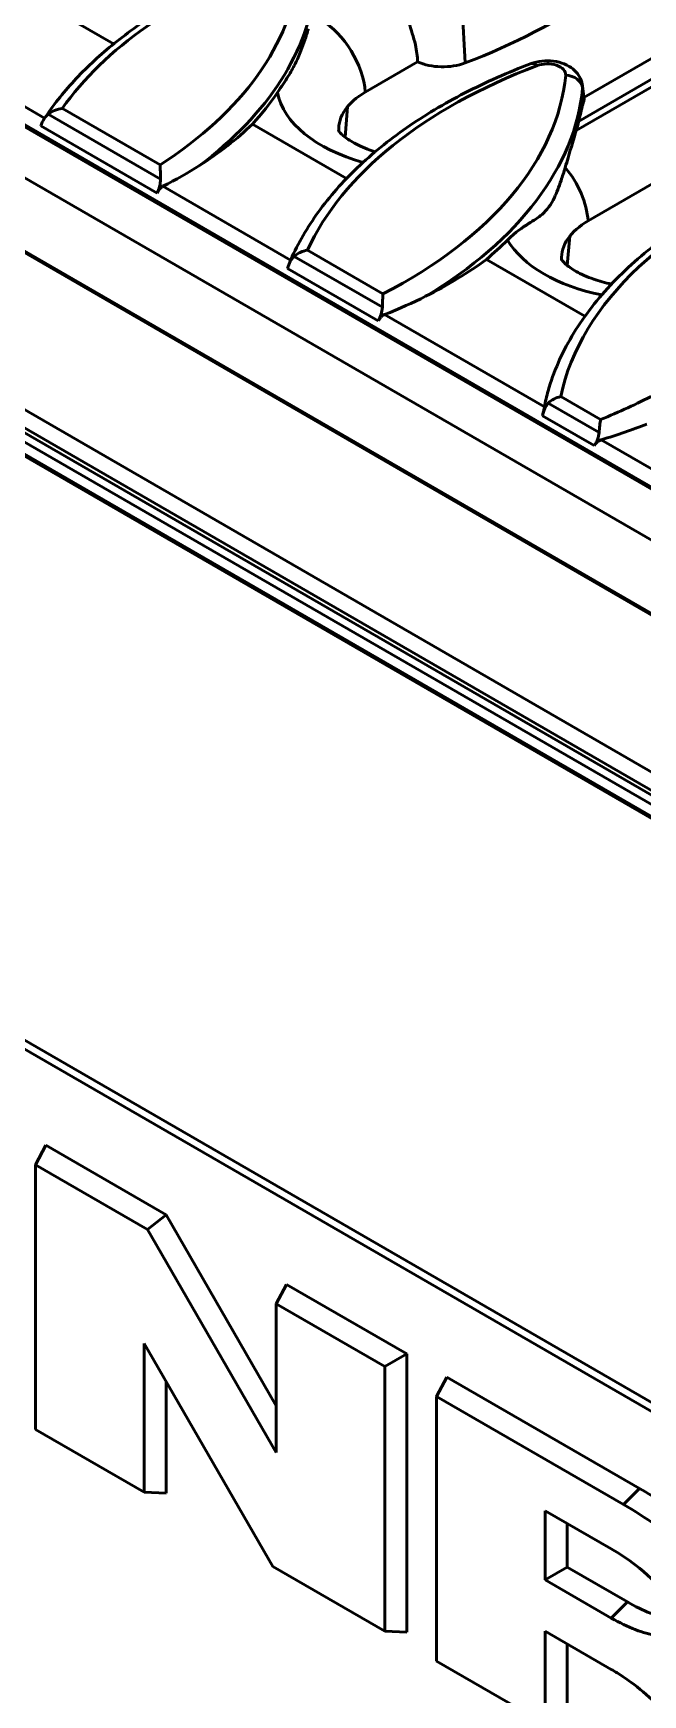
# Model space of a CAD drawing. Header units: millimetres. Extents: x 0 to 2774, y -40 to 1485.
# Drawn here: x 210.6 to 237.5, y 282.2 to 355.4 of the extents above; entities that cross this region are included whole.
import ezdxf

# ---------------------------------------------------------------- set-up
doc = ezdxf.new("R2010")
doc.units = ezdxf.units.MM
doc.header["$LTSCALE"] = 2.5
doc.layers.add('Sichtbar (ISO)', color=7, linetype='Continuous', lineweight=50)
doc.layers.add('Sichtbar schmal (ISO)', color=7, linetype='Continuous', lineweight=50)

msp = doc.modelspace()

# ---------------------------------------------------------------- linework, layer by layer
at = {"layer": 'Sichtbar (ISO)'}
for p, q in [((276.157, 313.26), (99.38, 415.322)), ((97.31, 414.187), (274.087, 312.124)), ((95.948, 402.726), (272.725, 300.664)), ((209.695, 357.466), (214.146, 354.897)), ((234.868, 352.543), (239.467, 355.198)), ((225.238, 352.779), (227.543, 354.11)), ((234.814, 353.047), (234.877, 352.46)), ((220.262, 351.365), (224.409, 348.971)), ((235.059, 347.109), (239.328, 349.574)), ((230.577, 345.41), (234.915, 342.906)), ((181.81, 327.434), (268.784, 277.219)), ((211.154, 306.409), (210.705, 305.555)), ((211.154, 306.409), (216.458, 303.347)), ((210.705, 305.555), (215.644, 302.703)), ((210.705, 293.902), (210.705, 305.555)), ((216.458, 303.347), (215.644, 302.703)), ((216.458, 303.347), (221.311, 294.941)), ((215.644, 302.703), (221.311, 292.887)), ((221.761, 300.285), (221.311, 299.431)), ((221.761, 300.285), (227.064, 297.223)), ((221.311, 292.887), (221.311, 299.431)), ((221.311, 299.431), (226.1, 296.667)), ((221.161, 287.865), (215.493, 297.681)), ((215.493, 297.681), (215.493, 291.137)), ((227.064, 297.223), (226.1, 296.667)), ((227.064, 297.223), (227.064, 284.976)), ((226.1, 296.667), (226.1, 285.013)), ((216.458, 296.011), (216.458, 291.1)), ((228.832, 296.203), (228.382, 295.349)), ((228.832, 296.203), (237.317, 291.304)), ((228.382, 283.696), (228.382, 295.349)), ((228.382, 295.349), (236.61, 290.598)), ((215.493, 291.137), (210.705, 293.902)), ((216.458, 291.1), (215.493, 291.137)), ((233.171, 287.277), (233.171, 290.321)), ((233.171, 290.321), (236.08, 288.641)), ((234.135, 289.764), (234.135, 287.834)), ((226.1, 285.013), (221.161, 287.865)), ((234.135, 287.834), (233.171, 287.277)), ((234.135, 287.834), (236.787, 286.303)), ((236.08, 285.597), (233.171, 287.277)), ((227.064, 284.976), (226.1, 285.013)), ((236.08, 283.334), (233.171, 285.013)), ((233.171, 285.013), (233.171, 280.931)), ((234.135, 284.457), (234.135, 280.893)), ((233.171, 280.931), (228.382, 283.696))]:
    msp.add_line(p, q, dxfattribs=at)
for centre, major_axis, ratio, start_param, end_param in [((215.886, 366.189), (25.106, 0), 0.57735, 5.2921, 5.906759), ((228.65, 354.934), (-1.806, 0), 0.57735, 0.911322, 2.150508), ((198.209, 358.024), (24.887, 0), 0.57735, 5.801332, 5.908303), ((228.066, 351.146), (-4, 0), 0.57735, 5.497787, 6.318229), ((198.324, 358.536), (-24.827, 1.503), 0.532612, 2.512526, 2.685694), ((209.994, 353.488), (24.887, 0), 0.57735, 6.114898, 6.142932), ((237.887, 345.476), (-4, 0), 0.57735, 5.497787, 6.318229), ((209.994, 353.488), (-24.887, 0), 0.57735, 2.544599, 2.614834), ((210.109, 353.83), (-24.845, 1.504), 0.532612, 2.400366, 2.570371)]:
    msp.add_ellipse(centre, major_axis=major_axis, ratio=ratio, start_param=start_param, end_param=end_param, dxfattribs=at)
for points, knots in [([(220.762, 358.568), (219.898, 358.241), (219.068, 357.883), (217.488, 357.107), (216.739, 356.689), (215.332, 355.8), (214.674, 355.329), (213.461, 354.338), (212.906, 353.818), (211.907, 352.736), (211.464, 352.174), (211.081, 351.595)], [2.9359057, 2.9359057, 2.9359057, 2.9359057, 3.0612327, 3.0612327, 3.1865597, 3.1865597, 3.3118867, 3.3118867, 3.4372137, 3.4372137, 3.5625408, 3.5625408, 3.5625408, 3.5625408]), ([(227.543, 354.11), (227.54, 354.345), (227.504, 354.601), (227.369, 355.19), (227.255, 355.529), (227.132, 355.966), (227.098, 356.096), (227.048, 356.35), (227.033, 356.473), (227.028, 356.641), (227.03, 356.7), (227.036, 356.758)], [0.0433649, 0.0433649, 0.0433649, 0.0433649, 0.199966, 0.199966, 0.399932, 0.399932, 0.4756007, 0.4756007, 0.5512693, 0.5512693, 0.5929939, 0.5929939, 0.5929939, 0.5929939]), ([(222.728, 355.562), (222.679, 355.4), (222.626, 355.229), (222.516, 354.903), (222.459, 354.744), (222.32, 354.391), (222.238, 354.204), (222.05, 353.828), (221.951, 353.653), (221.694, 353.238), (221.536, 353.009), (221.368, 352.763)], [-0.991078, -0.991078, -0.991078, -0.991078, -0.8220237, -0.8220237, -0.6684605, -0.6684605, -0.4742175, -0.4742175, -0.2754667, -0.2754667, 0, 0, 0, 0]), ([(234.814, 353.047), (234.802, 353.163), (234.769, 353.274), (234.672, 353.485), (234.604, 353.581), (234.436, 353.765), (234.331, 353.845), (234.083, 353.993), (233.935, 354.05), (233.619, 354.133), (233.448, 354.155), (233.109, 354.158), (232.939, 354.14), (232.697, 354.083), (232.621, 354.06), (232.547, 354.032)], [0.847302, 0.847302, 0.847302, 0.847302, 1.046181, 1.046181, 1.270532, 1.270532, 1.556044, 1.556044, 1.929065, 1.929065, 2.339587, 2.339587, 2.746954, 2.746954, 2.935906, 2.935906, 2.935906, 2.935906]), ([(232.547, 354.032), (231.522, 353.644), (230.545, 353.212), (228.708, 352.266), (227.847, 351.752), (226.261, 350.651), (225.535, 350.063), (224.235, 348.826), (223.661, 348.176), (222.68, 346.823), (222.274, 346.12), (221.957, 345.399)], [2.9359057, 2.9359057, 2.9359057, 2.9359057, 3.0845612, 3.0845612, 3.2332167, 3.2332167, 3.3818722, 3.3818722, 3.5305278, 3.5305278, 3.6791833, 3.6791833, 3.6791833, 3.6791833]), ([(211.264, 351.803), (211.347, 351.871), (211.443, 351.927), (211.653, 352.013), (211.768, 352.043), (211.884, 352.057), (211.885, 352.057), (211.886, 352.057)], [-0.1366304, -0.1366304, -0.1366304, -0.1366304, -0.0703255, -0.0703255, 0, 0, 0.000609, 0.000609, 0.000609, 0.000609]), ([(234.871, 352.411), (234.868, 352.401), (234.865, 352.391), (234.813, 352.209), (234.75, 351.944), (234.666, 351.598), (234.652, 351.54), (234.637, 351.479)], [0.7095826, 0.7095826, 0.7095826, 0.7095826, 0.7301099, 0.7301099, 1.0546565, 1.0546565, 1.1167, 1.1167, 1.1167, 1.1167]), ([(210.933, 351.297), (210.97, 351.398), (211.019, 351.5), (211.124, 351.662), (211.192, 351.744), (211.264, 351.803)], [0.0289927, 0.0289927, 0.0289927, 0.0289927, 0.0890338, 0.0890338, 0.1444186, 0.1444186, 0.1444186, 0.1444186]), ([(224.051, 351.093), (224.051, 351.093), (224.052, 351.092), (224.059, 351.079), (224.096, 351.017), (224.281, 350.838), (224.421, 350.727), (224.804, 350.494), (225.048, 350.373), (225.441, 350.224), (225.554, 350.185), (225.672, 350.147)], [4.1990628, 4.1990628, 4.1990628, 4.1990628, 4.2281759, 4.2281759, 4.4647664, 4.4647664, 4.6873498, 4.6873498, 4.9143679, 4.9143679, 5.0000756, 5.0000756, 5.0000756, 5.0000756]), ([(234.53, 351.081), (234.431, 350.745), (234.31, 350.338), (234.134, 349.751), (234.091, 349.609), (234.047, 349.464)], [3.485316, 3.485316, 3.485316, 3.485316, 3.8312275, 3.8312275, 3.9377926, 3.9377926, 3.9377926, 3.9377926]), ([(216.213, 348.946), (216.215, 348.843), (216.198, 348.725), (216.15, 348.532), (216.113, 348.428), (216.069, 348.332)], [0.9307326, 0.9307326, 0.9307326, 0.9307326, 0.9937766, 0.9937766, 1.052487, 1.052487, 1.052487, 1.052487]), ([(216.196, 349.569), (216.196, 349.568), (216.196, 349.567), (216.2, 349.485), (216.203, 349.386), (216.209, 349.176), (216.211, 349.065), (216.213, 348.946)], [-0.1609137, -0.1609137, -0.1609137, -0.1609137, -0.1603329, -0.1603329, -0.0756212, -0.0756212, 0, 0, 0, 0]), ([(234.047, 349.464), (233.988, 349.266), (233.928, 349.072), (233.77, 348.602), (233.675, 348.353), (233.496, 347.98), (233.419, 347.845), (233.236, 347.59), (233.136, 347.485), (232.853, 347.243), (232.658, 347.129), (232.177, 346.824), (231.86, 346.614), (231.508, 346.264)], [-1.629857, -1.629857, -1.629857, -1.629857, -1.452631, -1.452631, -1.186971, -1.186971, -0.996891, -0.996891, -0.779869, -0.779869, -0.420166, -0.420166, 0, 0, 0, 0]), ([(244.332, 349.495), (243.192, 349.064), (242.111, 348.578), (240.096, 347.505), (239.161, 346.918), (237.465, 345.657), (236.703, 344.982), (235.373, 343.559), (234.805, 342.81), (233.884, 341.256), (233.532, 340.45), (233.296, 339.627)], [2.9359057, 2.9359057, 2.9359057, 2.9359057, 3.1013121, 3.1013121, 3.2667184, 3.2667184, 3.4321248, 3.4321248, 3.5975312, 3.5975312, 3.7629376, 3.7629376, 3.7629376, 3.7629376]), ([(216.069, 348.332), (216.086, 348.369), (216.104, 348.405), (216.149, 348.478), (216.176, 348.515), (216.239, 348.582), (216.275, 348.61), (216.314, 348.629)], [-0.09135507, -0.09135507, -0.09135507, -0.09135507, -0.06693532, -0.06693532, -0.03738814, -0.03738814, -0.00438108, -0.00438108, -0.00438108, -0.00438108]), ([(221.811, 345.017), (221.839, 345.122), (221.881, 345.23), (221.974, 345.398), (222.036, 345.484), (222.104, 345.545)], [0.0299703, 0.0299703, 0.0299703, 0.0299703, 0.0913638, 0.0913638, 0.1455959, 0.1455959, 0.1455959, 0.1455959]), ([(221.948, 345.376), (221.937, 345.351), (221.924, 345.321), (221.908, 345.283), (221.906, 345.279), (221.904, 345.275)], [-0.10637182, -0.10637182, -0.10637182, -0.10637182, -0.07668037, -0.07668037, -0.0729476, -0.0729476, -0.0729476, -0.0729476]), ([(222.104, 345.545), (222.182, 345.615), (222.274, 345.674), (222.473, 345.767), (222.581, 345.8), (222.69, 345.817), (222.691, 345.818), (222.692, 345.818)], [-0.1321271, -0.1321271, -0.1321271, -0.1321271, -0.0672617, -0.0672617, 0, 0, 0.0006277, 0.0006277, 0.0006277, 0.0006277]), ([(233.872, 345.423), (233.872, 345.423), (233.873, 345.421), (233.888, 345.396), (233.94, 345.317), (234.169, 345.114), (234.326, 344.999), (234.742, 344.764), (235.005, 344.644), (235.544, 344.456), (235.806, 344.382), (236.085, 344.321)], [4.1990628, 4.1990628, 4.1990628, 4.1990628, 4.2473133, 4.2473133, 4.5030411, 4.5030411, 4.7244316, 4.7244316, 4.953784, 4.953784, 5.1351179, 5.1351179, 5.1351179, 5.1351179]), ([(221.904, 345.275), (221.902, 345.269), (221.9, 345.264), (221.895, 345.254), (221.893, 345.248), (221.888, 345.238), (221.886, 345.232), (221.882, 345.222), (221.88, 345.216), (221.875, 345.206), (221.873, 345.2), (221.871, 345.195)], [3.687680246, 3.687680246, 3.687680246, 3.687680246, 3.688771128, 3.688771128, 3.68986201, 3.68986201, 3.690952891, 3.690952891, 3.692043773, 3.692043773, 3.693134654, 3.693134654, 3.693134654, 3.693134654]), ([(226.014, 343.9), (226.014, 343.899), (226.014, 343.899), (226.01, 343.821), (226.006, 343.727), (225.998, 343.525), (225.993, 343.417), (225.99, 343.302)], [-0.1532229, -0.1532229, -0.1532229, -0.1532229, -0.1526671, -0.1526671, -0.0728365, -0.0728365, 0, 0, 0, 0]), ([(225.99, 343.302), (225.986, 343.202), (225.964, 343.089), (225.906, 342.902), (225.863, 342.8), (225.812, 342.707)], [0.93695, 0.93695, 0.93695, 0.93695, 0.9973934, 0.9973934, 1.0560861, 1.0560861, 1.0560861, 1.0560861]), ([(225.812, 342.707), (225.826, 342.734), (225.842, 342.759), (225.887, 342.828), (225.92, 342.868), (225.997, 342.939), (226.041, 342.968), (226.088, 342.986)], [-0.08849059, -0.08849059, -0.08849059, -0.08849059, -0.07038083, -0.07038083, -0.03811886, -0.03811886, -0.00189474, -0.00189474, -0.00189474, -0.00189474]), ([(233.052, 338.528), (233.07, 338.638), (233.101, 338.751), (233.167, 338.898), (233.199, 338.956), (233.251, 339.027), (233.275, 339.056), (233.3, 339.081)], [0.031631, 0.031631, 0.031631, 0.031631, 0.0954422, 0.0954422, 0.1283689, 0.1283689, 0.1484271, 0.1484271, 0.1484271, 0.1484271]), ([(233.134, 338.917), (233.132, 338.905), (233.13, 338.891), (233.123, 338.857), (233.118, 338.835), (233.105, 338.773), (233.094, 338.731), (233.072, 338.635), (233.061, 338.583), (233.052, 338.528)], [-0.1141211, -0.1141211, -0.1141211, -0.1141211, -0.0997104, -0.0997104, -0.0797217, -0.0797217, -0.0467941, -0.0467941, -0.0117875, -0.0117875, -0.0117875, -0.0117875]), ([(233.3, 339.081), (233.374, 339.154), (233.46, 339.216), (233.648, 339.315), (233.75, 339.351), (233.853, 339.372), (233.854, 339.373), (233.855, 339.373)], [-0.1281464, -0.1281464, -0.1281464, -0.1281464, -0.0649498, -0.0649498, 0, 0, 0.0006165, 0.0006165, 0.0006165, 0.0006165]), ([(235.605, 338.363), (235.605, 338.362), (235.605, 338.361), (235.594, 338.289), (235.583, 338.201), (235.561, 338.007), (235.551, 337.9), (235.542, 337.787)], [-0.1466997, -0.1466997, -0.1466997, -0.1466997, -0.1460501, -0.1460501, -0.0715433, -0.0715433, 0, 0, 0, 0]), ([(235.386, 337.304), (235.386, 337.303), (235.386, 337.303), (235.369, 337.273), (235.351, 337.242), (235.331, 337.212)], [1.24072516, 1.24072516, 1.24072516, 1.24072516, 1.24103768, 1.24103768, 1.26126978, 1.26126978, 1.26126978, 1.26126978]), ([(235.542, 337.787), (235.534, 337.69), (235.507, 337.582), (235.45, 337.43), (235.42, 337.366), (235.386, 337.304)], [0.95188649, 0.95188649, 0.95188649, 0.95188649, 1.01022208, 1.01022208, 1.04938701, 1.04938701, 1.04938701, 1.04938701]), ([(235.388, 337.29), (235.398, 337.302), (235.407, 337.314), (235.443, 337.353), (235.471, 337.379), (235.544, 337.433), (235.591, 337.457), (235.639, 337.471)], [-0.07184316, -0.07184316, -0.07184316, -0.07184316, -0.06261477, -0.06261477, -0.03908038, -0.03908038, -0.00443982, -0.00443982, -0.00443982, -0.00443982]), ([(237.317, 291.304), (238.026, 290.895), (239.444, 289.964), (241.397, 288.344), (243.018, 286.633), (244.174, 284.97), (244.772, 283.49), (244.762, 282.314), (244.17, 281.568), (243.452, 281.354), (243.053, 281.318)], [1.570796, 1.570796, 1.570796, 1.570796, 1.857195, 2.143594, 2.429993, 2.716392, 3.002791, 3.289189, 3.575588, 3.829562, 3.829562, 3.829562, 3.829562]), ([(236.61, 290.598), (237.583, 290.037), (238.555, 289.367), (240.313, 287.944), (241.102, 287.195), (242.444, 285.681), (242.978, 284.919), (243.449, 283.992), (243.552, 283.747), (243.701, 283.291), (243.747, 283.08), (243.786, 282.689), (243.779, 282.511), (243.712, 282.182), (243.652, 282.032), (243.459, 281.744), (243.317, 281.611), (242.864, 281.347), (242.503, 281.252), (242.068, 281.23)], [1.570796, 1.570796, 1.570796, 1.570796, 1.970358, 1.970358, 2.357326, 2.357326, 2.765075, 2.765075, 2.923968, 2.923968, 3.082861, 3.082861, 3.241754, 3.241754, 3.400647, 3.400647, 3.584165, 3.584165, 3.861987, 3.861987, 3.861987, 3.861987]), ([(236.08, 288.641), (236.441, 288.433), (237.342, 287.829), (238.086, 287.125), (238.637, 286.426), (238.902, 286.001), (239.017, 285.423), (238.932, 285.089), (238.653, 284.839), (238.094, 284.787), (237.162, 285.039), (236.441, 285.389), (236.08, 285.597)], [-1.570796, -1.570796, -1.570796, -1.570796, -1.178097, -0.589049, -0.589049, -0.19635, 0, 0.19635, 0.392699, 0.785398, 1.178097, 1.570796, 1.570796, 1.570796, 1.570796]), ([(236.787, 286.303), (237.134, 286.102), (237.828, 285.765), (238.558, 285.569), (238.886, 285.563), (238.98, 285.573)], [-1.5707963, -1.5707963, -1.5707963, -1.5707963, -1.1780972, -0.7853982, -0.5970701, -0.5970701, -0.5970701, -0.5970701]), ([(238.989, 280.133), (238.989, 280.222), (238.975, 280.32), (238.925, 280.518), (238.888, 280.619), (238.756, 280.912), (238.639, 281.102), (238.351, 281.491), (238.177, 281.69), (237.677, 282.194), (237.32, 282.497), (236.828, 282.856), (236.715, 282.934), (236.43, 283.124), (236.255, 283.233), (236.08, 283.334)], [0, 0, 0, 0, 0.136966, 0.136966, 0.273932, 0.273932, 0.53923, 0.53923, 0.818774, 0.818774, 1.25451, 1.25451, 1.380327, 1.380327, 1.570796, 1.570796, 1.570796, 1.570796])]:
    msp.add_open_spline(points, degree=3, knots=knots, dxfattribs=at)
for points in [[(234.877, 352.46), (234.878, 352.447), (234.877, 352.43), (234.871, 352.411)], [(216.314, 348.629), (216.898, 348.919), (217.44, 349.228), (217.927, 349.541)], [(221.957, 345.399), (221.954, 345.391), (221.951, 345.384), (221.948, 345.376)], [(226.088, 342.986), (226.734, 343.236), (227.341, 343.507), (227.895, 343.786)], [(233.296, 339.627), (233.229, 339.394), (233.175, 339.157), (233.134, 338.917)], [(235.639, 337.471), (236.348, 337.681), (237.022, 337.914), (237.642, 338.158)], [(235.331, 337.212), (235.349, 337.239), (235.368, 337.265), (235.388, 337.29)]]:
    msp.add_open_spline(points, degree=3, dxfattribs=at)
at = {"layer": 'Sichtbar schmal (ISO)'}
for p, q in [((99.255, 415.309), (276.032, 313.247)), ((96.603, 411.296), (273.38, 309.234)), ((273.389, 309.303), (96.612, 411.365)), ((96.603, 404.389), (273.38, 302.327)), ((95.896, 403.368), (272.673, 301.306)), ((272.85, 301.612), (96.073, 403.674)), ((96.25, 403.776), (273.026, 301.714)), ((272.673, 300.778), (95.896, 402.84)), ((195.192, 360.015), (249.493, 328.664)), ((229.504, 356.48), (229.639, 354.062)), ((211.107, 351.635), (206.319, 354.399)), ((234.637, 351.479), (239.105, 354.059)), ((239.017, 353.672), (234.53, 351.081)), ((234.815, 352.94), (234.871, 352.411)), ((211.886, 352.057), (216.196, 349.569)), ((224.346, 350.792), (224.447, 352.129)), ((210.933, 351.297), (216.069, 348.332)), ((211.264, 351.803), (216.213, 348.946)), ((221.948, 345.376), (216.314, 348.629)), ((234.136, 345.147), (234.253, 346.441)), ((222.104, 345.545), (225.99, 343.302)), ((222.692, 345.818), (226.014, 343.9)), ((221.811, 345.017), (225.812, 342.707)), ((233.134, 338.917), (226.088, 342.986)), ((233.3, 339.081), (235.542, 337.787)), ((233.855, 339.373), (235.605, 338.363)), ((233.052, 338.528), (235.331, 337.212)), ((249.872, 329.254), (235.639, 337.471)), ((188.048, 323.439), (268.784, 276.826)), ((237.317, 291.304), (236.61, 290.598)), ((236.787, 286.303), (236.08, 285.597))]:
    msp.add_line(p, q, dxfattribs=at)
for centre, major_axis, ratio, start_param, end_param in [((234.235, 346.831), (-24.113, 0), 0.57735, 5.2921, 5.898406), ((198.209, 358.84), (24.113, 0), 0.57735, 5.554351, 6.227073), ((198.209, 358.281), (24.86, 0), 0.57735, 5.628405, 6.227073), ((223.301, 353.693), (-1.375, 2.382), 0.57735, 4.018026, 5.497787), ((232.812, 353.33), (-0.265, 0.702), 0.447262, 5.581488, 6.283185), ((246.021, 342.295), (-24.113, 0), 0.57735, 5.2921, 6.027387), ((209.994, 354.304), (24.113, 0), 0.57735, 5.439087, 6.227073), ((233.257, 353.55), (0.813, 0), 0.57735, 6.227073, 8.433693), ((234.069, 352.911), (0.746, -0.073), 0.815212, 0.166414, 1.649944), ((228.066, 353.187), (-6.739, 0), 0.57735, 0.109439, 1.121725), ((209.994, 353.745), (24.86, 0), 0.57735, 5.516297, 6.227073), ((233.257, 352.991), (1.56, 0), 0.57735, 6.227073, 6.345089), ((257.806, 337.759), (-24.113, 0), 0.57735, 5.2921, 6.167024), ((233.122, 348.023), (-1.375, 2.382), 0.57735, 4.018026, 5.001987), ((237.887, 347.517), (-6.739, 0), 0.57735, 0.327979, 1.233398), ((221.779, 349.768), (-24.113, 0), 0.57735, 2.181441, 2.305564), ((234.987, 337.509), (-0.265, 0.702), 0.447262, 4.23308, 4.252414)]:
    msp.add_ellipse(centre, major_axis=major_axis, ratio=ratio, start_param=start_param, end_param=end_param, dxfattribs=at)

doc.saveas('drawing.dxf')
